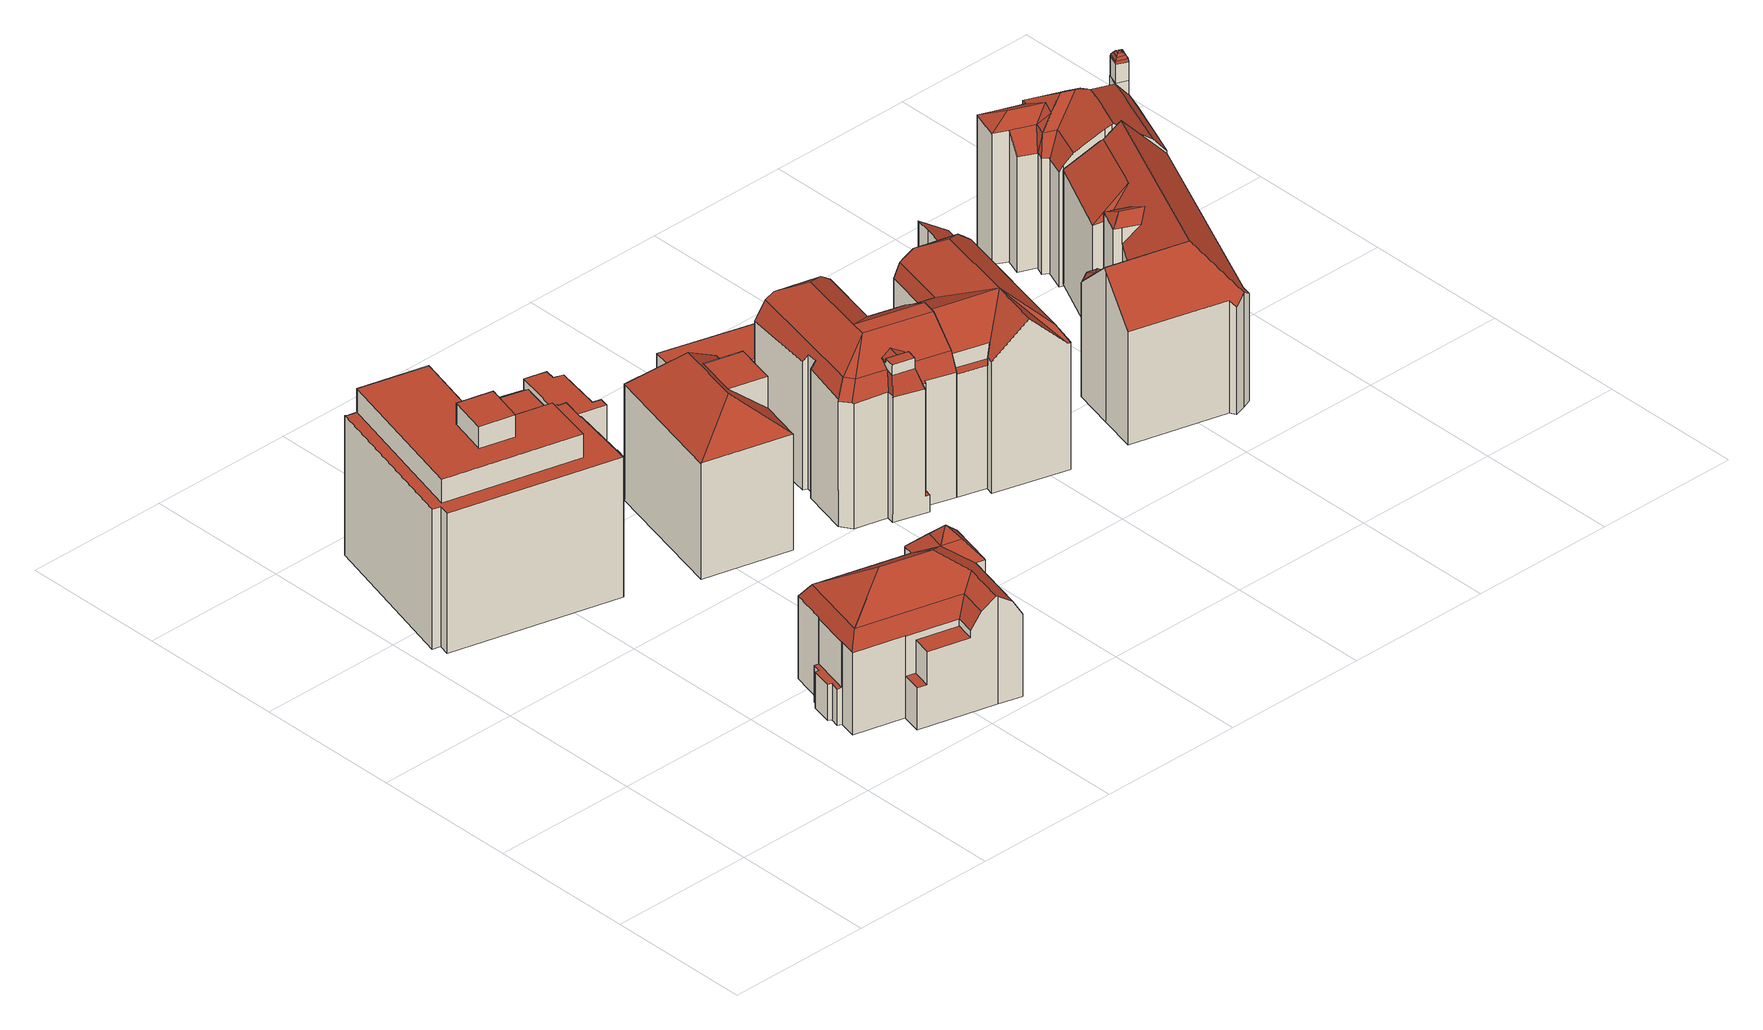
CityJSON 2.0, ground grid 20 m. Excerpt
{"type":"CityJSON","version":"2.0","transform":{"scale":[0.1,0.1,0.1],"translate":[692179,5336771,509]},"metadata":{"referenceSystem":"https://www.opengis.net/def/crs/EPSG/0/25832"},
"CityObjects":{
"building1":{"type":"Building","attributes":{"Gemeindeschluessel":"09162000","HoeheDach":"538.000","HoeheGrund":"511.499","Methode":"2000","NiedrigsteTraufeDesGebaeudes":"531.348","Geometrietyp2DReferenz":"3000","function":"31001_9998","roofType":"1000","measuredHeight":26.5,"storeysAboveGround":7},"address":[{"country":"Germany","locality":"München","thoroughfareName":"Leopoldstraße 30"}],"geometry":[{"type":"Solid","lod":"2","boundaries":[[[[0,1,2,3]],[[4,5,6,7]],[[1,0,8,9,10]],[[11,12,13,14]],[[15,16,17,18,8,0,3]],[[19,20,21,22]],[[5,23,24,6]],[[25,26,27,28]],[[29,19,22,30]],[[31,11,14,32]],[[33,34,35,36,37,38,28,27,39,40,9,8,18]],[[23,29,30,24]],[[34,33,41,42]],[[35,34,42,43]],[[36,35,43,44]],[[45,46,38,37]],[[25,46,45,26]],[[12,4,7,13]],[[40,10,9]],[[45,37,36,44,47,39,27,26]],[[17,41,33,18]],[[46,25,28,38]],[[20,16,15,21]],[[43,42,41,17,16,20,19,29,23,5,4,12,11,31,48,47,44]],[[2,49,50,32,14,13,7,6,24,30,22,21,15,3]],[[49,39,47,48,50]],[[48,31,32,50]],[[2,1,10,40,39,49]]]],"semantics":{"surfaces":[{"type":"WallSurface"},{"type":"RoofSurface","Dachneigung":"29.816","Dachorientierung":"105.347","Flaeche":"38.317","Z_MAX":"23.401","Z_MAX_ASL":"534.900","Z_MIN":"19.848","Z_MIN_ASL":"531.348"},{"type":"RoofSurface","Dachneigung":"90.000","Dachorientierung":"-1.000","Flaeche":"251.937","Z_MAX":"23.401","Z_MAX_ASL":"534.900","Z_MIN":"23.401","Z_MIN_ASL":"534.900"},{"type":"RoofSurface","Dachneigung":"90.000","Dachorientierung":"-1.000","Flaeche":"27.861","Z_MAX":"26.501","Z_MAX_ASL":"538.000","Z_MIN":"26.501","Z_MIN_ASL":"538.000"},{"type":"RoofSurface","Dachneigung":"90.000","Dachorientierung":"-1.000","Flaeche":"156.827","Z_MAX":"20.001","Z_MAX_ASL":"531.500","Z_MIN":"20.001","Z_MIN_ASL":"531.500"},{"type":"GroundSurface"}],"values":[[0,0,1,0,0,0,0,0,0,0,2,0,0,0,0,0,3,0,0,0,0,0,0,4,5,0,0,0]]}}]},
"building2":{"type":"Building","attributes":{"Gemeindeschluessel":"09162000","HoeheDach":"528.953","HoeheGrund":"510.820","Methode":"2000","NiedrigsteTraufeDesGebaeudes":"516.000","Geometrietyp2DReferenz":"3000","function":"31001_9998","roofType":"3400","measuredHeight":18.13,"storeysAboveGround":2},"address":[{"country":"Germany","locality":"München","thoroughfareName":"Giselastraße 4"}],"geometry":[{"type":"Solid","lod":"2","boundaries":[[[[51,52,53,54,55,56,57,58,59]],[[60,61,57,56]],[[62,63,64,65,66,67,68,69]],[[60,56,55,70,71,72]],[[73,71,70,74]],[[68,67,75,76]],[[77,78,79,51,80]],[[81,82,59]],[[83,84,85,86]],[[87,88,82,81,89]],[[90,91,89,81,92,83,86]],[[55,54,74,70]],[[93,94,95,96]],[[97,98,99]],[[100,101,102,65,64,103]],[[104,94,93,105]],[[58,106,107,102,101,92,81,59]],[[51,108,80]],[[53,52,79,78,109,110,111,112]],[[101,100,84,83,92]],[[75,67,66,107,106,113]],[[69,68,76,114]],[[114,115,62,69]],[[102,107,66,65]],[[111,110,116,97,99,117,118]],[[58,57,61,113,106]],[[82,88,108,51,59]],[[117,99,98,119]],[[120,121,122,123,105,93,96,124,125,126]],[[121,87,89,122]],[[116,110,109,127,128]],[[108,88,80]],[[123,91,104,105]],[[77,80,127]],[[64,63,129,103]],[[79,52,51]],[[89,91,123,122]],[[125,124,130,90,86,85]],[[95,130,124,96]],[[90,130,95,94,104,91]],[[126,125,85,84,100,103,129,115,114,76,75,113,61,60,72,131,112,111,118]],[[127,109,78,77]],[[131,73,74,54,53,112]],[[118,117,119,120,126]],[[97,116,128,80,98]],[[71,73,131,72]],[[127,80,128]],[[120,119,98,80,88,87,121]],[[63,62,115,129]]]],"semantics":{"surfaces":[{"type":"RoofSurface","Dachneigung":"33.870","Dachorientierung":"16.567","Flaeche":"37.919","Z_MAX":"14.010","Z_MAX_ASL":"524.830","Z_MIN":"11.650","Z_MIN_ASL":"522.470"},{"type":"WallSurface"},{"type":"RoofSurface","Dachneigung":"90.000","Dachorientierung":"-1.000","Flaeche":"4.540","Z_MAX":"5.180","Z_MAX_ASL":"516.000","Z_MIN":"5.180","Z_MIN_ASL":"516.000"},{"type":"RoofSurface","Dachneigung":"90.000","Dachorientierung":"-1.000","Flaeche":"11.260","Z_MAX":"6.510","Z_MAX_ASL":"517.330","Z_MIN":"6.510","Z_MIN_ASL":"517.330"},{"type":"RoofSurface","Dachneigung":"39.885","Dachorientierung":"286.596","Flaeche":"7.062","Z_MAX":"16.440","Z_MAX_ASL":"527.260","Z_MIN":"14.010","Z_MIN_ASL":"524.830"},{"type":"RoofSurface","Dachneigung":"57.458","Dachorientierung":"286.596","Flaeche":"36.204","Z_MAX":"17.790","Z_MAX_ASL":"528.610","Z_MIN":"14.010","Z_MIN_ASL":"524.830"},{"type":"RoofSurface","Dachneigung":"52.169","Dachorientierung":"196.561","Flaeche":"75.515","Z_MAX":"17.790","Z_MAX_ASL":"528.610","Z_MIN":"14.010","Z_MIN_ASL":"524.830"},{"type":"RoofSurface","Dachneigung":"30.735","Dachorientierung":"196.567","Flaeche":"39.420","Z_MAX":"14.010","Z_MAX_ASL":"524.830","Z_MIN":"11.650","Z_MIN_ASL":"522.470"},{"type":"RoofSurface","Dachneigung":"90.000","Dachorientierung":"-1.000","Flaeche":"16.199","Z_MAX":"10.640","Z_MAX_ASL":"521.460","Z_MIN":"10.640","Z_MIN_ASL":"521.460"},{"type":"RoofSurface","Dachneigung":"26.620","Dachorientierung":"286.596","Flaeche":"30.112","Z_MAX":"14.010","Z_MAX_ASL":"524.830","Z_MIN":"11.650","Z_MIN_ASL":"522.470"},{"type":"RoofSurface","Dachneigung":"55.234","Dachorientierung":"16.809","Flaeche":"4.337","Z_MAX":"16.446","Z_MAX_ASL":"527.266","Z_MIN":"14.010","Z_MIN_ASL":"524.830"},{"type":"RoofSurface","Dachneigung":"55.192","Dachorientierung":"16.584","Flaeche":"67.797","Z_MAX":"17.790","Z_MAX_ASL":"528.610","Z_MIN":"14.010","Z_MIN_ASL":"524.830"},{"type":"RoofSurface","Dachneigung":"29.333","Dachorientierung":"106.594","Flaeche":"23.589","Z_MAX":"14.010","Z_MAX_ASL":"524.830","Z_MIN":"11.739","Z_MIN_ASL":"522.559"},{"type":"RoofSurface","Dachneigung":"52.294","Dachorientierung":"286.596","Flaeche":"12.655","Z_MAX":"15.510","Z_MAX_ASL":"526.330","Z_MIN":"14.010","Z_MIN_ASL":"524.830"},{"type":"RoofSurface","Dachneigung":"41.008","Dachorientierung":"106.666","Flaeche":"18.599","Z_MAX":"18.133","Z_MAX_ASL":"528.953","Z_MIN":"14.067","Z_MIN_ASL":"524.887"},{"type":"RoofSurface","Dachneigung":"55.124","Dachorientierung":"16.808","Flaeche":"2.386","Z_MAX":"17.789","Z_MAX_ASL":"528.609","Z_MIN":"16.440","Z_MIN_ASL":"527.260"},{"type":"RoofSurface","Dachneigung":"40.021","Dachorientierung":"286.596","Flaeche":"3.185","Z_MAX":"18.133","Z_MAX_ASL":"528.953","Z_MIN":"16.440","Z_MIN_ASL":"527.260"},{"type":"RoofSurface","Dachneigung":"32.370","Dachorientierung":"286.596","Flaeche":"9.754","Z_MAX":"14.010","Z_MAX_ASL":"524.830","Z_MIN":"11.650","Z_MIN_ASL":"522.470"},{"type":"RoofSurface","Dachneigung":"90.000","Dachorientierung":"-1.000","Flaeche":"3.838","Z_MAX":"6.020","Z_MAX_ASL":"516.840","Z_MIN":"6.020","Z_MIN_ASL":"516.840"},{"type":"GroundSurface"},{"type":"RoofSurface","Dachneigung":"42.344","Dachorientierung":"16.630","Flaeche":"18.501","Z_MAX":"18.133","Z_MAX_ASL":"528.953","Z_MIN":"14.126","Z_MIN_ASL":"524.946"},{"type":"RoofSurface","Dachneigung":"38.408","Dachorientierung":"196.577","Flaeche":"6.521","Z_MAX":"16.440","Z_MAX_ASL":"527.260","Z_MIN":"14.009","Z_MIN_ASL":"524.829"},{"type":"RoofSurface","Dachneigung":"38.188","Dachorientierung":"196.565","Flaeche":"3.101","Z_MAX":"18.133","Z_MAX_ASL":"528.953","Z_MIN":"16.440","Z_MIN_ASL":"527.260"},{"type":"RoofSurface","Dachneigung":"56.467","Dachorientierung":"106.577","Flaeche":"37.255","Z_MAX":"17.789","Z_MAX_ASL":"528.609","Z_MIN":"14.009","Z_MIN_ASL":"524.829"}],"values":[[0,1,2,1,3,1,4,5,1,6,7,1,1,1,1,8,9,10,1,1,1,1,1,1,1,1,11,12,1,13,14,15,1,16,1,1,17,1,18,1,19,20,1,1,21,1,22,23,1]]}}]},
"building3":{"type":"Building","attributes":{"Gemeindeschluessel":"09162000","HoeheDach":"514.100","HoeheGrund":"510.969","Methode":"9999","NiedrigsteTraufeDesGebaeudes":"512.600","Geometrietyp2DReferenz":"3000","function":"31001_2000","roofType":"1000","measuredHeight":3.13},"geometry":[{"type":"Solid","lod":"2","boundaries":[[[[132,133,134,135,136]],[[137,138,139,140,141,142,143,144,145,146]],[[133,147,148,134]],[[148,149,135,134]],[[140,139,150,151]],[[137,146,152,153]],[[138,137,153,154]],[[155,149,148,147,156,157]],[[158,144,143,159,160,161]],[[162,156,147,133,160,159]],[[157,156,162,142,141,163]],[[132,136,155,157,163,151,150,154,153,152,164,158,161]],[[160,133,132,161]],[[141,140,151,163]],[[139,138,154,150]],[[146,145,164,152]],[[135,149,155,136]],[[145,144,158,164]],[[143,142,162,159]]]],"semantics":{"surfaces":[{"type":"WallSurface"},{"type":"RoofSurface","Dachneigung":"90.000","Dachorientierung":"-1.000","Flaeche":"74.520","Z_MAX":"3.131","Z_MAX_ASL":"514.100","Z_MIN":"3.131","Z_MIN_ASL":"514.100"},{"type":"RoofSurface","Dachneigung":"90.000","Dachorientierung":"-1.000","Flaeche":"16.375","Z_MAX":"1.631","Z_MAX_ASL":"512.600","Z_MIN":"1.631","Z_MIN_ASL":"512.600"},{"type":"RoofSurface","Dachneigung":"90.000","Dachorientierung":"-1.000","Flaeche":"20.426","Z_MAX":"2.531","Z_MAX_ASL":"513.500","Z_MIN":"2.531","Z_MIN_ASL":"513.500"},{"type":"GroundSurface"}],"values":[[0,1,0,2,0,0,0,0,0,3,0,4,0,0,0,0,0,0,0]]}}]},
"building4":{"type":"Building","attributes":{"Gemeindeschluessel":"09162000","HoeheDach":"515.700","HoeheGrund":"511.923","Methode":"2000","NiedrigsteTraufeDesGebaeudes":"514.700","Geometrietyp2DReferenz":"3000","function":"31001_2000","roofType":"1000","measuredHeight":3.78},"geometry":[{"type":"Solid","lod":"2","boundaries":[[[[165,166,167,168]],[[169,170,171,172]],[[173,174,175,176,177,178,179,168,167]],[[166,165,180,181,182,183,184,185,186],[187,188,189,190,191,192]],[[167,166,186,185,174,173]],[[190,189,188,169,172,193]],[[171,170,187,192,191,194]],[[182,181,178,177]],[[165,168,179,178,181,180]],[[170,169,188,187]],[[193,194,191,190]],[[172,171,194,193]],[[184,183,182,177,176,175,174,185]]]],"semantics":{"surfaces":[{"type":"WallSurface"},{"type":"RoofSurface","Dachneigung":"64.693","Dachorientierung":"14.626","Flaeche":"4.809","Z_MAX":"3.777","Z_MAX_ASL":"515.700","Z_MIN":"3.177","Z_MIN_ASL":"515.100"},{"type":"GroundSurface"},{"type":"RoofSurface","Dachneigung":"90.000","Dachorientierung":"-1.000","Flaeche":"13.175","Z_MAX":"2.777","Z_MAX_ASL":"514.700","Z_MIN":"2.777","Z_MIN_ASL":"514.700"},{"type":"RoofSurface","Dachneigung":"64.693","Dachorientierung":"194.626","Flaeche":"4.809","Z_MAX":"3.777","Z_MAX_ASL":"515.700","Z_MIN":"3.177","Z_MIN_ASL":"515.100"}],"values":[[0,1,2,3,0,0,0,0,0,0,0,4,0]]}}]},
"building5":{"type":"Building","attributes":{"Gemeindeschluessel":"09162000","HoeheDach":"532.600","HoeheGrund":"510.900","Methode":"2000","NiedrigsteTraufeDesGebaeudes":"527.430","Geometrietyp2DReferenz":"3000","function":"31001_1000","roofType":"3100","measuredHeight":21.7,"storeysAboveGround":5},"address":[{"country":"Germany","locality":"München","thoroughfareName":"Giselastraße 3"}],"geometry":[{"type":"Solid","lod":"2","boundaries":[[[[195,196,197,198]],[[199,200,201]],[[199,201,202,203]],[[203,202,204]],[[205,206,207]],[[208,209,206,205,210]],[[205,207,211,204,202,201,200,212,210]],[[198,211,207,206,209,195]],[[208,212,197,196]],[[197,212,200,199,203,204,211,198]],[[208,196,195,209]],[[212,208,210]]]],"semantics":{"surfaces":[{"type":"GroundSurface"},{"type":"WallSurface"},{"type":"RoofSurface","Dachneigung":"89.999","Dachorientierung":"-1.000","Flaeche":"32.062","Z_MAX":"21.000","Z_MAX_ASL":"531.900","Z_MIN":"21.000","Z_MIN_ASL":"531.900"},{"type":"RoofSurface","Dachneigung":"41.660","Dachorientierung":"193.856","Flaeche":"42.380","Z_MAX":"21.700","Z_MAX_ASL":"532.600","Z_MIN":"16.556","Z_MIN_ASL":"527.456"},{"type":"RoofSurface","Dachneigung":"50.116","Dachorientierung":"284.245","Flaeche":"113.742","Z_MAX":"21.700","Z_MAX_ASL":"532.600","Z_MIN":"16.530","Z_MIN_ASL":"527.430"},{"type":"RoofSurface","Dachneigung":"50.120","Dachorientierung":"104.273","Flaeche":"72.016","Z_MAX":"21.700","Z_MAX_ASL":"532.600","Z_MIN":"16.542","Z_MIN_ASL":"527.442"},{"type":"RoofSurface","Dachneigung":"40.271","Dachorientierung":"13.836","Flaeche":"41.568","Z_MAX":"21.700","Z_MAX_ASL":"532.600","Z_MIN":"16.549","Z_MIN_ASL":"527.449"}],"values":[[0,1,2,1,3,4,5,1,1,1,1,6]]}}]},
"building6":{"type":"Building","attributes":{"Gemeindeschluessel":"09162000","HoeheDach":"517.400","HoeheGrund":"511.285","Methode":"2000","NiedrigsteTraufeDesGebaeudes":"516.626","Geometrietyp2DReferenz":"3000","function":"31001_2000","roofType":"1000","measuredHeight":6.12},"geometry":[{"type":"Solid","lod":"2","boundaries":[[[[213,214,215,216,217]],[[218,219,220,221,222]],[[221,223,224,222]],[[225,226,227,228]],[[226,229,230,231,232,233]],[[223,234,235,224]],[[234,227,236,235]],[[223,221,220,228,227,234]],[[218,222,224,235,236,233,232,213,217]],[[231,214,213,232]],[[229,226,225]],[[228,220,219,216,215,230,229,225]],[[227,226,233,236]],[[216,219,218,217]],[[214,231,230,215]]]],"semantics":{"surfaces":[{"type":"WallSurface"},{"type":"RoofSurface","Dachneigung":"56.739","Dachorientierung":"284.626","Flaeche":"5.845","Z_MAX":"6.115","Z_MAX_ASL":"517.400","Z_MIN":"5.370","Z_MIN_ASL":"516.656"},{"type":"RoofSurface","Dachneigung":"56.699","Dachorientierung":"195.262","Flaeche":"6.684","Z_MAX":"6.115","Z_MAX_ASL":"517.400","Z_MIN":"5.341","Z_MIN_ASL":"516.626"},{"type":"GroundSurface"},{"type":"RoofSurface","Dachneigung":"55.613","Dachorientierung":"195.274","Flaeche":"0.749","Z_MAX":"6.115","Z_MAX_ASL":"517.400","Z_MIN":"5.370","Z_MIN_ASL":"516.656"},{"type":"RoofSurface","Dachneigung":"90.000","Dachorientierung":"-1.000","Flaeche":"55.804","Z_MAX":"6.115","Z_MAX_ASL":"517.400","Z_MIN":"6.115","Z_MIN_ASL":"517.400"},{"type":"RoofSurface","Dachneigung":"57.000","Dachorientierung":"15.274","Flaeche":"7.603","Z_MAX":"6.115","Z_MAX_ASL":"517.400","Z_MIN":"5.347","Z_MIN_ASL":"516.632"}],"values":[[0,0,0,1,0,0,0,2,3,0,4,5,0,0,6]]}}]},
"building7":{"type":"Building","attributes":{"Gemeindeschluessel":"09162000","HoeheDach":"513.300","HoeheGrund":"510.916","Methode":"2000","NiedrigsteTraufeDesGebaeudes":"513.300","Geometrietyp2DReferenz":"3000","function":"31001_2463","roofType":"1000","measuredHeight":2.38,"storeysAboveGround":1},"geometry":[{"type":"Solid","lod":"2","boundaries":[[[[237,238,239,240]],[[241,242,243,238,237,244,245]],[[244,237,240,246]],[[243,242,247,248]],[[240,239,248,247,249,250,246]],[[241,245,250,249]],[[242,241,249,247]],[[238,243,248,239]],[[245,244,246,250]]]],"semantics":{"surfaces":[{"type":"WallSurface"},{"type":"RoofSurface","Dachneigung":"90.000","Dachorientierung":"-1.000","Flaeche":"31.525","Z_MAX":"2.384","Z_MAX_ASL":"513.300","Z_MIN":"2.384","Z_MIN_ASL":"513.300"},{"type":"GroundSurface"}],"values":[[0,1,0,0,2,0,0,0,0]]}}]},
"building8":{"type":"Building","attributes":{"Gemeindeschluessel":"09162000","HoeheDach":"518.200","HoeheGrund":"510.807","Methode":"2000","NiedrigsteTraufeDesGebaeudes":"518.200","Geometrietyp2DReferenz":"3000","function":"31001_2000","roofType":"1000","measuredHeight":7.39},"geometry":[{"type":"Solid","lod":"2","boundaries":[[[[251,252,253,254]],[[253,255,256,257,258,259,260,254]],[[252,261,255,253]],[[262,263,257,256]],[[264,265,260,259]],[[251,265,264,266,263,262,261,252]],[[261,262,256,255]],[[266,264,259,258]],[[263,266,258,257]],[[265,251,254,260]]]],"semantics":{"surfaces":[{"type":"WallSurface"},{"type":"GroundSurface"},{"type":"RoofSurface","Dachneigung":"90.000","Dachorientierung":"-1.000","Flaeche":"43.562","Z_MAX":"7.393","Z_MAX_ASL":"518.200","Z_MIN":"7.393","Z_MIN_ASL":"518.200"}],"values":[[0,1,0,0,0,2,0,0,0,0]]}}]},
"building9":{"type":"Building","attributes":{"Gemeindeschluessel":"09162000","HoeheDach":"533.000","HoeheGrund":"509.717","Methode":"2000","NiedrigsteTraufeDesGebaeudes":"512.100","Geometrietyp2DReferenz":"3000","function":"31001_1000","roofType":"3100","measuredHeight":23.28,"storeysAboveGround":4},"address":[{"country":"Germany","locality":"München","thoroughfareName":"Giselastraße 5"}],"geometry":[{"type":"Solid","lod":"2","boundaries":[[[[267,268,269,270,271]],[[272,273,274,275,276,277,278,279]],[[280,281,282,283]],[[284,285,286,287]],[[288,289,290,291]],[[272,292,293,268,273]],[[294,295,296,284,287]],[[297,298,299,300,301]],[[293,302,269,268]],[[303,304,305,306,307]],[[308,309,310,295,294]],[[289,288,283,282,306,305]],[[311,312,281,280,313,314]],[[290,314,313,291]],[[300,311,315,310,309]],[[316,317,318,303,307,298,297]],[[319,302,293,292,320]],[[290,289,305,276,275,321,315,311,314]],[[300,309,308,301]],[[277,322,323,278]],[[324,325,326,285,284,296,327,328]],[[274,267,321,275]],[[285,326,329,286]],[[326,325,330,329]],[[331,304,332,333]],[[292,272,279,320]],[[333,332,318,317]],[[334,328,327,321,267,271]],[[311,300,299,312]],[[270,334,271]],[[325,324,335,330]],[[324,328,334,270,269,302,319,335]],[[323,322,331,333,317,316]],[[282,281,312,306]],[[273,268,267,274]],[[304,303,318,332]],[[306,312,299,298,307]],[[315,327,296,295,310]],[[297,301,308,294,287,286,329,330,335,319,320,279,278,323,316]],[[321,327,315]],[[283,288,291,313,280]],[[331,322,277,276,305,304]]]],"semantics":{"surfaces":[{"type":"RoofSurface","Dachneigung":"55.371","Dachorientierung":"103.331","Flaeche":"52.162","Z_MAX":"23.283","Z_MAX_ASL":"533.000","Z_MIN":"20.283","Z_MIN_ASL":"530.000"},{"type":"WallSurface"},{"type":"RoofSurface","Dachneigung":"90.000","Dachorientierung":"-1.000","Flaeche":"4.654","Z_MAX":"21.783","Z_MAX_ASL":"531.500","Z_MIN":"21.783","Z_MIN_ASL":"531.500"},{"type":"RoofSurface","Dachneigung":"70.854","Dachorientierung":"103.737","Flaeche":"2.176","Z_MAX":"21.683","Z_MAX_ASL":"531.400","Z_MIN":"21.163","Z_MIN_ASL":"530.880"},{"type":"RoofSurface","Dachneigung":"26.427","Dachorientierung":"15.240","Flaeche":"13.917","Z_MAX":"20.283","Z_MAX_ASL":"530.000","Z_MIN":"17.177","Z_MIN_ASL":"526.894"},{"type":"RoofSurface","Dachneigung":"30.986","Dachorientierung":"103.331","Flaeche":"27.934","Z_MAX":"20.283","Z_MAX_ASL":"530.000","Z_MIN":"17.177","Z_MIN_ASL":"526.894"},{"type":"RoofSurface","Dachneigung":"15.687","Dachorientierung":"103.737","Flaeche":"3.241","Z_MAX":"20.283","Z_MAX_ASL":"530.000","Z_MIN":"17.683","Z_MIN_ASL":"527.400"},{"type":"RoofSurface","Dachneigung":"70.789","Dachorientierung":"283.921","Flaeche":"2.177","Z_MAX":"21.683","Z_MAX_ASL":"531.400","Z_MIN":"21.160","Z_MIN_ASL":"530.877"},{"type":"RoofSurface","Dachneigung":"27.274","Dachorientierung":"195.240","Flaeche":"11.689","Z_MAX":"20.283","Z_MAX_ASL":"530.000","Z_MIN":"17.854","Z_MIN_ASL":"527.571"},{"type":"RoofSurface","Dachneigung":"54.341","Dachorientierung":"195.235","Flaeche":"50.765","Z_MAX":"23.283","Z_MAX_ASL":"533.000","Z_MIN":"20.283","Z_MIN_ASL":"530.000"},{"type":"RoofSurface","Dachneigung":"30.251","Dachorientierung":"283.331","Flaeche":"43.871","Z_MAX":"20.283","Z_MAX_ASL":"530.000","Z_MIN":"17.832","Z_MIN_ASL":"527.548"},{"type":"RoofSurface","Dachneigung":"90.000","Dachorientierung":"-1.000","Flaeche":"19.415","Z_MAX":"23.283","Z_MAX_ASL":"533.000","Z_MIN":"23.283","Z_MIN_ASL":"533.000"},{"type":"RoofSurface","Dachneigung":"90.000","Dachorientierung":"-1.000","Flaeche":"0.639","Z_MAX":"2.383","Z_MAX_ASL":"512.100","Z_MIN":"2.383","Z_MIN_ASL":"512.100"},{"type":"RoofSurface","Dachneigung":"55.371","Dachorientierung":"283.331","Flaeche":"82.532","Z_MAX":"23.283","Z_MAX_ASL":"533.000","Z_MIN":"20.283","Z_MIN_ASL":"530.000"},{"type":"RoofSurface","Dachneigung":"13.323","Dachorientierung":"283.757","Flaeche":"2.832","Z_MAX":"20.283","Z_MAX_ASL":"530.000","Z_MIN":"18.015","Z_MIN_ASL":"527.732"},{"type":"RoofSurface","Dachneigung":"55.491","Dachorientierung":"13.683","Flaeche":"11.987","Z_MAX":"23.283","Z_MAX_ASL":"533.000","Z_MIN":"21.118","Z_MIN_ASL":"530.834"},{"type":"RoofSurface","Dachneigung":"56.287","Dachorientierung":"15.240","Flaeche":"39.074","Z_MAX":"23.283","Z_MAX_ASL":"533.000","Z_MIN":"20.283","Z_MIN_ASL":"530.000"},{"type":"RoofSurface","Dachneigung":"22.210","Dachorientierung":"195.240","Flaeche":"9.533","Z_MAX":"20.283","Z_MAX_ASL":"530.000","Z_MIN":"17.816","Z_MIN_ASL":"527.533"},{"type":"RoofSurface","Dachneigung":"34.857","Dachorientierung":"239.985","Flaeche":"4.811","Z_MAX":"20.283","Z_MAX_ASL":"530.000","Z_MIN":"17.932","Z_MIN_ASL":"527.648"},{"type":"GroundSurface"},{"type":"RoofSurface","Dachneigung":"59.961","Dachorientierung":"239.985","Flaeche":"4.604","Z_MAX":"23.283","Z_MAX_ASL":"533.000","Z_MIN":"20.283","Z_MIN_ASL":"530.000"},{"type":"RoofSurface","Dachneigung":"27.274","Dachorientierung":"195.240","Flaeche":"13.949","Z_MAX":"20.283","Z_MAX_ASL":"530.000","Z_MIN":"17.683","Z_MIN_ASL":"527.400"}],"values":[[0,1,2,1,3,4,1,1,5,6,1,1,1,7,8,1,1,9,1,1,10,11,1,1,1,1,12,13,14,15,1,1,1,1,16,1,17,18,19,20,1,21]]}}]},
"building10":{"type":"Building","attributes":{"Gemeindeschluessel":"09162000","HoeheDach":"513.999","HoeheGrund":"510.574","Methode":"2000","NiedrigsteTraufeDesGebaeudes":"513.801","Geometrietyp2DReferenz":"3000","function":"31001_2000","roofType":"1000","measuredHeight":3.42},"geometry":[{"type":"Solid","lod":"2","boundaries":[[[[336,337,338,339]],[[340,339,338,341,342]],[[343,336,339,340]],[[337,344,341,338]],[[345,343,340,342]],[[337,336,343,345,344]],[[344,345,342,341]]]],"semantics":{"surfaces":[{"type":"WallSurface"},{"type":"GroundSurface"},{"type":"RoofSurface","Dachneigung":"88.290","Dachorientierung":"15.427","Flaeche":"125.233","Z_MAX":"3.425","Z_MAX_ASL":"513.999","Z_MIN":"3.227","Z_MIN_ASL":"513.801"}],"values":[[0,1,0,0,0,2,0]]}}]},
"building11":{"type":"Building","attributes":{"name":"Fachakademie","Gemeindeschluessel":"09162000","HoeheDach":"533.051","HoeheGrund":"509.746","Methode":"2000","NiedrigsteTraufeDesGebaeudes":"527.221","Geometrietyp2DReferenz":"3000","function":"31001_1000","roofType":"3400","measuredHeight":23.3,"storeysAboveGround":4},"address":[{"country":"Germany","locality":"München","thoroughfareName":"Giselastraße 7"}],"geometry":[{"type":"Solid","lod":"2","boundaries":[[[[346,347,348,349,350,351]],[[352,353,354,355,356]],[[357,358,359,360]],[[361,362,363,357]],[[364,365,356,355,359,358,279,278]],[[348,352,366,349]],[[367,368,369,370,371,372]],[[373,374,375,376]],[[363,279,358,357]],[[364,350,349,366,365]],[[377,378,346,351,278,279,363,362,369,368,379,380]],[[381,367,372,382,353,375]],[[374,373,378,377,383]],[[361,357,360,384]],[[385,386,381,375,374,383]],[[371,382,372]],[[368,367,381,386,379]],[[353,352,348,347,387]],[[359,355,354,353,360]],[[388,376,375,353]],[[387,388,353]],[[383,377,380,385]],[[371,370,384,360,353,382]],[[350,364,278,351]],[[362,361,384,370,369]],[[385,380,379,386]],[[373,376,388,387,347,346,378]],[[365,366,352,356]]]],"semantics":{"surfaces":[{"type":"WallSurface"},{"type":"RoofSurface","Dachneigung":"52.976","Dachorientierung":"195.575","Flaeche":"42.142","Z_MAX":"23.305","Z_MAX_ASL":"533.051","Z_MIN":"19.713","Z_MIN_ASL":"529.459"},{"type":"RoofSurface","Dachneigung":"29.393","Dachorientierung":"15.570","Flaeche":"8.415","Z_MAX":"19.714","Z_MAX_ASL":"529.460","Z_MIN":"17.683","Z_MIN_ASL":"527.429"},{"type":"RoofSurface","Dachneigung":"22.752","Dachorientierung":"98.943","Flaeche":"1.617","Z_MAX":"19.714","Z_MAX_ASL":"529.460","Z_MIN":"17.662","Z_MIN_ASL":"527.408"},{"type":"RoofSurface","Dachneigung":"90.000","Dachorientierung":"-1.000","Flaeche":"5.643","Z_MAX":"17.594","Z_MAX_ASL":"527.340","Z_MIN":"17.594","Z_MIN_ASL":"527.340"},{"type":"GroundSurface"},{"type":"RoofSurface","Dachneigung":"52.255","Dachorientierung":"103.705","Flaeche":"96.621","Z_MAX":"23.305","Z_MAX_ASL":"533.051","Z_MIN":"19.714","Z_MIN_ASL":"529.460"},{"type":"RoofSurface","Dachneigung":"21.495","Dachorientierung":"283.701","Flaeche":"16.816","Z_MAX":"19.714","Z_MAX_ASL":"529.460","Z_MIN":"17.656","Z_MIN_ASL":"527.402"},{"type":"RoofSurface","Dachneigung":"24.872","Dachorientierung":"103.707","Flaeche":"36.925","Z_MAX":"19.714","Z_MAX_ASL":"529.460","Z_MIN":"17.475","Z_MIN_ASL":"527.221"},{"type":"RoofSurface","Dachneigung":"54.029","Dachorientierung":"13.860","Flaeche":"11.375","Z_MAX":"23.304","Z_MAX_ASL":"533.050","Z_MIN":"21.067","Z_MIN_ASL":"530.813"},{"type":"RoofSurface","Dachneigung":"47.211","Dachorientierung":"283.695","Flaeche":"27.764","Z_MAX":"23.305","Z_MAX_ASL":"533.051","Z_MIN":"18.737","Z_MIN_ASL":"528.483"},{"type":"RoofSurface","Dachneigung":"60.604","Dachorientierung":"15.562","Flaeche":"47.712","Z_MAX":"23.305","Z_MAX_ASL":"533.051","Z_MIN":"19.714","Z_MIN_ASL":"529.460"},{"type":"RoofSurface","Dachneigung":"52.097","Dachorientierung":"200.052","Flaeche":"4.685","Z_MAX":"23.305","Z_MAX_ASL":"533.051","Z_MIN":"18.097","Z_MIN_ASL":"527.843"},{"type":"RoofSurface","Dachneigung":"45.223","Dachorientierung":"103.726","Flaeche":"26.445","Z_MAX":"23.305","Z_MAX_ASL":"533.051","Z_MIN":"18.097","Z_MIN_ASL":"527.843"},{"type":"RoofSurface","Dachneigung":"54.089","Dachorientierung":"283.711","Flaeche":"65.115","Z_MAX":"23.305","Z_MAX_ASL":"533.051","Z_MIN":"19.714","Z_MIN_ASL":"529.460"}],"values":[[0,1,2,0,0,0,0,3,0,4,5,6,0,7,8,9,0,10,11,12,13,0,14,0,0,0,0,0]]}}]},
"building12":{"type":"Building","attributes":{"Gemeindeschluessel":"09162000","HoeheDach":"512.965","HoeheGrund":"510.590","Methode":"1000","NiedrigsteTraufeDesGebaeudes":"512.965","Geometrietyp2DReferenz":"3000","function":"31001_2000","roofType":"1000","measuredHeight":2.38},"geometry":[{"type":"Solid","lod":"2","boundaries":[[[[389,390,341,391]],[[392,393,394,338]],[[395,389,391,396]],[[393,392,390,389,395]],[[396,391,341,338,394]],[[393,395,396,394]],[[390,392,338,341]]]],"semantics":{"surfaces":[{"type":"WallSurface"},{"type":"RoofSurface","Dachneigung":"90.000","Dachorientierung":"-1.000","Flaeche":"68.915","Z_MAX":"2.375","Z_MAX_ASL":"512.965","Z_MIN":"2.375","Z_MIN_ASL":"512.965"},{"type":"GroundSurface"}],"values":[[0,0,0,1,2,0,0]]}}]},
"building13":{"type":"Building","attributes":{"Gemeindeschluessel":"09162000","HoeheDach":"513.319","HoeheGrund":"510.470","Methode":"1000","NiedrigsteTraufeDesGebaeudes":"513.319","Geometrietyp2DReferenz":"3000","function":"31001_2000","roofType":"1000","measuredHeight":2.85},"geometry":[{"type":"Solid","lod":"2","boundaries":[[[[397,398,399,400]],[[401,402,403,400,399]],[[404,405,403,402]],[[398,397,405,404,406]],[[405,397,400,403]],[[401,399,398,406]],[[406,404,402,401]]]],"semantics":{"surfaces":[{"type":"WallSurface"},{"type":"GroundSurface"},{"type":"RoofSurface","Dachneigung":"90.000","Dachorientierung":"-1.000","Flaeche":"59.264","Z_MAX":"2.849","Z_MAX_ASL":"513.319","Z_MIN":"2.849","Z_MIN_ASL":"513.319"}],"values":[[0,1,0,2,0,0,0]]}}]},
"building14":{"type":"Building","attributes":{"Gemeindeschluessel":"09162000","HoeheDach":"532.420","HoeheGrund":"510.510","Methode":"2000","NiedrigsteTraufeDesGebaeudes":"525.876","Geometrietyp2DReferenz":"3000","function":"31001_1000","roofType":"3100","measuredHeight":21.91,"storeysAboveGround":4},"address":[{"country":"Germany","locality":"München","thoroughfareName":"Kaulbachstraße 85"}],"geometry":[{"type":"Solid","lod":"2","boundaries":[[[[407,408,409,410,411,412,413]],[[414,415,416,407,413]],[[417,418,419,420]],[[421,422,423,424]],[[425,418,417,426]],[[423,409,408,427]],[[428,429,430,431]],[[432,433,434]],[[435,436,433,432]],[[434,433,437,438]],[[429,428,435,432,434,439,440,441,442,443,444,445,446,447]],[[448,443,442]],[[449,440,439]],[[450,451,445,444,452]],[[412,411,422,421,453]],[[454,455,449,439,434,438]],[[426,417,448,442,441]],[[422,411,410,423]],[[456,457,458,446,416,415,459,460]],[[461,436,435,428,431]],[[456,462,463,457]],[[444,443,464,452]],[[443,448,417,420,464]],[[424,423,427,465]],[[459,415,414,466]],[[467,463,462,468,466,414,413,412,453,469,450,452,464,420,419,454,438,437,461,431,430,470,471]],[[458,457,463,467,472]],[[473,471,470,474]],[[459,466,468,460]],[[437,433,436,461]],[[453,421,424,465,475,469]],[[472,467,471,473]],[[469,475,451,450]],[[473,474,447,446,458,472]],[[419,418,425,455,454]],[[445,451,475,465,427,408,407,416,446]],[[430,429,447,474,470]],[[460,468,462,456]],[[440,449,455,425,426,441]],[[410,409,423]]]],"semantics":{"surfaces":[{"type":"WallSurface"},{"type":"RoofSurface","Dachneigung":"66.212","Dachorientierung":"68.923","Flaeche":"1.530","Z_MAX":"16.710","Z_MAX_ASL":"527.220","Z_MIN":"16.004","Z_MIN_ASL":"526.514"},{"type":"RoofSurface","Dachneigung":"51.582","Dachorientierung":"297.653","Flaeche":"3.118","Z_MAX":"19.950","Z_MAX_ASL":"530.460","Z_MIN":"18.884","Z_MIN_ASL":"529.394"},{"type":"RoofSurface","Dachneigung":"70.819","Dachorientierung":"286.522","Flaeche":"1.031","Z_MAX":"16.710","Z_MAX_ASL":"527.220","Z_MIN":"16.021","Z_MIN_ASL":"526.531"},{"type":"RoofSurface","Dachneigung":"36.356","Dachorientierung":"210.691","Flaeche":"3.266","Z_MAX":"19.670","Z_MAX_ASL":"530.180","Z_MIN":"16.195","Z_MIN_ASL":"526.705"},{"type":"RoofSurface","Dachneigung":"55.944","Dachorientierung":"297.653","Flaeche":"63.417","Z_MAX":"19.670","Z_MAX_ASL":"530.180","Z_MIN":"16.217","Z_MIN_ASL":"526.727"},{"type":"RoofSurface","Dachneigung":"44.928","Dachorientierung":"297.670","Flaeche":"119.151","Z_MAX":"21.910","Z_MAX_ASL":"532.420","Z_MIN":"15.881","Z_MIN_ASL":"526.391"},{"type":"RoofSurface","Dachneigung":"61.168","Dachorientierung":"207.830","Flaeche":"7.462","Z_MAX":"19.950","Z_MAX_ASL":"530.460","Z_MIN":"18.868","Z_MIN_ASL":"529.378"},{"type":"RoofSurface","Dachneigung":"63.789","Dachorientierung":"14.898","Flaeche":"0.995","Z_MAX":"16.710","Z_MAX_ASL":"527.220","Z_MIN":"16.052","Z_MIN_ASL":"526.562"},{"type":"RoofSurface","Dachneigung":"44.264","Dachorientierung":"196.810","Flaeche":"112.174","Z_MAX":"21.910","Z_MAX_ASL":"532.420","Z_MIN":"15.381","Z_MIN_ASL":"525.891"},{"type":"RoofSurface","Dachneigung":"70.819","Dachorientierung":"106.529","Flaeche":"1.055","Z_MAX":"16.710","Z_MAX_ASL":"527.220","Z_MIN":"15.975","Z_MIN_ASL":"526.485"},{"type":"GroundSurface"},{"type":"RoofSurface","Dachneigung":"43.492","Dachorientierung":"117.653","Flaeche":"233.194","Z_MAX":"21.910","Z_MAX_ASL":"532.420","Z_MIN":"15.366","Z_MIN_ASL":"525.876"},{"type":"RoofSurface","Dachneigung":"45.668","Dachorientierung":"16.810","Flaeche":"73.133","Z_MAX":"21.910","Z_MAX_ASL":"532.420","Z_MIN":"15.881","Z_MIN_ASL":"526.391"},{"type":"RoofSurface","Dachneigung":"61.185","Dachorientierung":"27.780","Flaeche":"7.311","Z_MAX":"19.950","Z_MAX_ASL":"530.460","Z_MIN":"18.870","Z_MIN_ASL":"529.380"},{"type":"RoofSurface","Dachneigung":"63.588","Dachorientierung":"332.357","Flaeche":"1.325","Z_MAX":"16.710","Z_MAX_ASL":"527.220","Z_MIN":"16.065","Z_MIN_ASL":"526.575"}],"values":[[0,0,0,1,2,3,0,4,5,0,6,0,0,0,0,0,7,8,9,0,0,0,0,10,0,11,0,0,0,0,0,0,0,12,0,13,0,0,14,15]]}}]},
"building15":{"type":"Building","attributes":{"Gemeindeschluessel":"09162000","HoeheDach":"517.091","HoeheGrund":"510.280","Methode":"1000","NiedrigsteTraufeDesGebaeudes":"514.379","Geometrietyp2DReferenz":"3000","function":"31001_2000","roofType":"2100","measuredHeight":6.81},"geometry":[{"type":"Solid","lod":"2","boundaries":[[[[476,477,478,479,480]],[[479,478,481,482]],[[483,482,481,484,485]],[[478,477,484,481]],[[483,485,476,480]],[[480,479,482,483]],[[477,476,485,484]]]],"semantics":{"surfaces":[{"type":"RoofSurface","Dachneigung":"56.136","Dachorientierung":"103.941","Flaeche":"41.935","Z_MAX":"6.811","Z_MAX_ASL":"517.091","Z_MIN":"4.099","Z_MIN_ASL":"514.379"},{"type":"WallSurface"},{"type":"GroundSurface"}],"values":[[0,1,2,1,1,1,1]]}}]},
"building16":{"type":"Building","attributes":{"Gemeindeschluessel":"09162000","HoeheDach":"532.760","HoeheGrund":"510.250","Methode":"2000","NiedrigsteTraufeDesGebaeudes":"526.635","Geometrietyp2DReferenz":"3000","function":"31001_1000","roofType":"3400","measuredHeight":22.51,"storeysAboveGround":4},"address":[{"country":"Germany","locality":"München","thoroughfareName":"Kaulbachstraße 87"}],"geometry":[{"type":"Solid","lod":"2","boundaries":[[[[486,487,488,489,490]],[[491,492,493,494,495,496,497]],[[498,492,491]],[[499,500,501,502,503,487,504,505,506]],[[507,508,509]],[[510,511,512,513,514,515,516,517]],[[492,498,518,519,520,521,522,523,524,494,493]],[[509,525,526]],[[527,528,529,530,531,532]],[[533,534,535,491,536]],[[537,538,539,540]],[[488,541,529,528]],[[526,525,540,542]],[[497,496,543,502,491]],[[505,504,487,486,544,545]],[[546,547,531,530]],[[548,549,511,510,517,550]],[[545,544,551,552]],[[549,541,553]],[[554,555,556,557]],[[507,509,526]],[[558,559,491,502,501,500,560]],[[561,562,563,564,513,512]],[[486,490,565,551,544]],[[547,546,566,567,568,569]],[[570,541,549,548,550,566,546]],[[542,540,539,556]],[[553,571,572,561,512,511,549]],[[555,554,573,538]],[[541,488,553]],[[574,517,516,575,568,567]],[[576,573,518,535]],[[577,528,527,578]],[[550,517,574,567,566]],[[556,539,576,557]],[[579,503,502]],[[580,506,505,545,552,581]],[[555,582,542,556]],[[562,583,495,584,563]],[[541,570,546,530,529]],[[508,537,540,525]],[[496,585,579,502,543]],[[565,490,489,577,578]],[[586,533,536,491,559,558,560,587]],[[503,571,553,488,487]],[[534,588,519,518,498,491,535],[519,534,535,518]],[[583,585,496,495]],[[488,528,577,489]],[[508,525,509]],[[573,554,519,518]],[[495,494,524,584]],[[589,590,587,560,500,499,591,592]],[[554,557,534,519]],[[557,576,535,534]],[[582,555,538,537]],[[593,594,590,589,592,591,580,581,552,551,565,578,527,532,531,547,569,568,575,516,515,514,513,564,563,584,524,523,522,521,520,595]],[[582,507,526,542]],[[571,503,579,585,583,562,561,572]],[[507,582,537,508]],[[538,573,576,539]],[[499,506,580,591]],[[594,593,595,520,519,588,534,533,586,587,590]]]],"semantics":{"surfaces":[{"type":"RoofSurface","Dachneigung":"41.372","Dachorientierung":"204.107","Flaeche":"4.368","Z_MAX":"18.700","Z_MAX_ASL":"528.950","Z_MIN":"16.387","Z_MIN_ASL":"526.637"},{"type":"RoofSurface","Dachneigung":"42.336","Dachorientierung":"24.105","Flaeche":"17.987","Z_MAX":"18.630","Z_MAX_ASL":"528.880","Z_MIN":"16.607","Z_MIN_ASL":"526.858"},{"type":"WallSurface"},{"type":"RoofSurface","Dachneigung":"56.384","Dachorientierung":"294.246","Flaeche":"44.155","Z_MAX":"22.000","Z_MAX_ASL":"532.250","Z_MIN":"18.700","Z_MIN_ASL":"528.950"},{"type":"RoofSurface","Dachneigung":"75.097","Dachorientierung":"24.104","Flaeche":"0.107","Z_MAX":"22.510","Z_MAX_ASL":"532.760","Z_MIN":"22.422","Z_MIN_ASL":"532.672"},{"type":"RoofSurface","Dachneigung":"75.103","Dachorientierung":"204.104","Flaeche":"0.107","Z_MAX":"22.510","Z_MAX_ASL":"532.760","Z_MIN":"22.422","Z_MIN_ASL":"532.672"},{"type":"RoofSurface","Dachneigung":"25.044","Dachorientierung":"294.243","Flaeche":"0.587","Z_MAX":"22.170","Z_MAX_ASL":"532.420","Z_MIN":"21.794","Z_MIN_ASL":"532.044"},{"type":"RoofSurface","Dachneigung":"20.280","Dachorientierung":"293.392","Flaeche":"2.397","Z_MAX":"18.700","Z_MAX_ASL":"528.950","Z_MIN":"16.385","Z_MIN_ASL":"526.635"},{"type":"RoofSurface","Dachneigung":"48.197","Dachorientierung":"204.106","Flaeche":"0.333","Z_MAX":"22.422","Z_MAX_ASL":"532.672","Z_MIN":"22.170","Z_MIN_ASL":"532.420"},{"type":"RoofSurface","Dachneigung":"52.915","Dachorientierung":"24.104","Flaeche":"17.963","Z_MAX":"22.000","Z_MAX_ASL":"532.250","Z_MIN":"18.630","Z_MIN_ASL":"528.880"},{"type":"RoofSurface","Dachneigung":"37.878","Dachorientierung":"294.243","Flaeche":"11.710","Z_MAX":"18.700","Z_MAX_ASL":"528.950","Z_MIN":"16.387","Z_MIN_ASL":"526.637"},{"type":"RoofSurface","Dachneigung":"61.101","Dachorientierung":"24.105","Flaeche":"13.397","Z_MAX":"19.960","Z_MAX_ASL":"530.210","Z_MIN":"18.714","Z_MIN_ASL":"528.964"},{"type":"RoofSurface","Dachneigung":"56.320","Dachorientierung":"294.973","Flaeche":"2.525","Z_MAX":"19.960","Z_MAX_ASL":"530.210","Z_MIN":"18.700","Z_MIN_ASL":"528.950"},{"type":"RoofSurface","Dachneigung":"7.911","Dachorientierung":"114.244","Flaeche":"0.748","Z_MAX":"21.794","Z_MAX_ASL":"532.044","Z_MIN":"21.350","Z_MIN_ASL":"531.600"},{"type":"RoofSurface","Dachneigung":"74.117","Dachorientierung":"114.240","Flaeche":"0.107","Z_MAX":"22.510","Z_MAX_ASL":"532.760","Z_MIN":"22.422","Z_MIN_ASL":"532.672"},{"type":"RoofSurface","Dachneigung":"55.111","Dachorientierung":"114.236","Flaeche":"57.651","Z_MAX":"22.000","Z_MAX_ASL":"532.250","Z_MIN":"18.630","Z_MIN_ASL":"528.880"},{"type":"RoofSurface","Dachneigung":"60.447","Dachorientierung":"204.106","Flaeche":"12.887","Z_MAX":"19.960","Z_MAX_ASL":"530.210","Z_MIN":"18.700","Z_MIN_ASL":"528.950"},{"type":"RoofSurface","Dachneigung":"26.545","Dachorientierung":"204.106","Flaeche":"0.556","Z_MAX":"22.170","Z_MAX_ASL":"532.420","Z_MIN":"21.794","Z_MIN_ASL":"532.044"},{"type":"RoofSurface","Dachneigung":"55.565","Dachorientierung":"294.973","Flaeche":"5.855","Z_MAX":"21.170","Z_MAX_ASL":"531.420","Z_MIN":"18.714","Z_MIN_ASL":"528.964"},{"type":"RoofSurface","Dachneigung":"8.459","Dachorientierung":"24.106","Flaeche":"0.700","Z_MAX":"21.794","Z_MAX_ASL":"532.044","Z_MIN":"21.350","Z_MIN_ASL":"531.600"},{"type":"RoofSurface","Dachneigung":"56.321","Dachorientierung":"293.398","Flaeche":"2.189","Z_MAX":"19.960","Z_MAX_ASL":"530.210","Z_MIN":"18.700","Z_MIN_ASL":"528.950"},{"type":"RoofSurface","Dachneigung":"67.494","Dachorientierung":"292.972","Flaeche":"7.066","Z_MAX":"19.960","Z_MAX_ASL":"530.210","Z_MIN":"18.721","Z_MIN_ASL":"528.971"},{"type":"RoofSurface","Dachneigung":"8.459","Dachorientierung":"204.106","Flaeche":"0.700","Z_MAX":"21.794","Z_MAX_ASL":"532.044","Z_MIN":"21.350","Z_MIN_ASL":"531.600"},{"type":"RoofSurface","Dachneigung":"65.233","Dachorientierung":"24.170","Flaeche":"0.598","Z_MAX":"22.000","Z_MAX_ASL":"532.250","Z_MIN":"21.170","Z_MIN_ASL":"531.420"},{"type":"RoofSurface","Dachneigung":"25.044","Dachorientierung":"114.243","Flaeche":"0.587","Z_MAX":"22.170","Z_MAX_ASL":"532.420","Z_MIN":"21.794","Z_MIN_ASL":"532.044"},{"type":"RoofSurface","Dachneigung":"45.406","Dachorientierung":"204.105","Flaeche":"9.782","Z_MAX":"18.700","Z_MAX_ASL":"528.950","Z_MIN":"16.385","Z_MIN_ASL":"526.635"},{"type":"RoofSurface","Dachneigung":"46.285","Dachorientierung":"294.242","Flaeche":"0.344","Z_MAX":"22.422","Z_MAX_ASL":"532.672","Z_MIN":"22.170","Z_MIN_ASL":"532.420"},{"type":"RoofSurface","Dachneigung":"40.204","Dachorientierung":"114.239","Flaeche":"32.373","Z_MAX":"18.632","Z_MAX_ASL":"528.882","Z_MIN":"16.609","Z_MIN_ASL":"526.859"},{"type":"RoofSurface","Dachneigung":"56.807","Dachorientierung":"204.137","Flaeche":"8.753","Z_MAX":"21.170","Z_MAX_ASL":"531.420","Z_MIN":"18.700","Z_MIN_ASL":"528.950"},{"type":"RoofSurface","Dachneigung":"89.998","Dachorientierung":"-1.000","Flaeche":"0.339","Z_MAX":"18.630","Z_MAX_ASL":"528.880","Z_MIN":"18.630","Z_MIN_ASL":"528.880"},{"type":"RoofSurface","Dachneigung":"19.681","Dachorientierung":"296.829","Flaeche":"1.811","Z_MAX":"18.700","Z_MAX_ASL":"528.950","Z_MIN":"16.469","Z_MIN_ASL":"526.719"},{"type":"RoofSurface","Dachneigung":"74.120","Dachorientierung":"294.240","Flaeche":"0.107","Z_MAX":"22.510","Z_MAX_ASL":"532.760","Z_MIN":"22.422","Z_MIN_ASL":"532.672"},{"type":"RoofSurface","Dachneigung":"26.545","Dachorientierung":"24.106","Flaeche":"0.556","Z_MAX":"22.170","Z_MAX_ASL":"532.420","Z_MIN":"21.794","Z_MIN_ASL":"532.044"},{"type":"GroundSurface"},{"type":"RoofSurface","Dachneigung":"46.285","Dachorientierung":"114.242","Flaeche":"0.344","Z_MAX":"22.422","Z_MAX_ASL":"532.672","Z_MIN":"22.170","Z_MIN_ASL":"532.420"},{"type":"RoofSurface","Dachneigung":"53.957","Dachorientierung":"24.072","Flaeche":"15.253","Z_MAX":"21.170","Z_MAX_ASL":"531.420","Z_MIN":"18.737","Z_MIN_ASL":"528.987"},{"type":"RoofSurface","Dachneigung":"48.197","Dachorientierung":"24.106","Flaeche":"0.333","Z_MAX":"22.422","Z_MAX_ASL":"532.672","Z_MIN":"22.170","Z_MIN_ASL":"532.420"},{"type":"RoofSurface","Dachneigung":"7.911","Dachorientierung":"294.244","Flaeche":"0.748","Z_MAX":"21.794","Z_MAX_ASL":"532.044","Z_MIN":"21.350","Z_MIN_ASL":"531.600"}],"values":[[0,1,2,3,4,2,2,5,2,2,6,7,8,9,10,2,11,2,12,13,14,15,2,2,2,16,17,18,19,20,2,2,2,21,22,23,2,24,2,25,26,2,2,27,28,29,2,30,31,2,2,2,2,2,32,33,34,35,36,37,2,2]]}}]}
},
"vertices":[
[194,720,228],[193,718,228],[193,718,25],[194,720,25],[268,562,225],[247,467,225],[247,467,25],[268,562,25],[176,725,259],[150,628,259],[170,624,223],[275,595,225],[267,562,225],[267,562,25],[275,595,25],[70,752,25],[70,752,225],[83,749,225],[83,749,259],[10,543,225],[68,754,225],[68,754,25],[10,543,25],[17,525,225],[17,525,25],[117,615,290],[165,603,290],[165,603,259],[117,615,259],[21,540,225],[21,540,25],[264,597,225],[264,597,25],[27,545,259],[212,499,259],[229,570,259],[161,587,259],[150,549,259],[102,561,259],[170,623,259],[170,624,259],[27,545,225],[212,499,225],[229,570,225],[161,587,225],[150,549,290],[102,561,290],[170,623,225],[265,599,225],[170,623,25],[265,599,25],
[423,162,158],[426,176,136],[383,188,136],[383,189,135],[338,200,135],[337,200,135],[288,212,135],[288,212,136],[295,195,158],[337,200,18],[288,212,18],[254,125,70],[259,123,70],[255,110,70],[261,109,70],[275,163,70],[269,164,70],[266,153,70],[261,154,70],[338,200,83],[344,223,83],[344,223,18],[389,212,83],[383,189,83],[269,164,18],[266,153,18],[441,151,183],[427,176,159],[426,176,158],[434,123,183],[269,95,158],[339,127,196],[255,84,135],[255,84,18],[324,67,18],[324,67,135],[435,72,173],[409,109,196],[412,59,158],[324,66,135],[394,49,135],[255,85,136],[330,36,125],[337,63,125],[337,63,78],[330,36,78],[477,92,158],[464,95,158],[477,92,136],[261,108,18],[261,108,136],[261,109,135],[255,110,18],[394,49,125],[387,22,125],[275,163,136],[275,163,135],[414,128,183],[493,159,159],[494,159,159],[494,159,18],[383,188,18],[275,163,18],[261,154,18],[254,125,18],[477,93,159],[454,4,136],[454,4,18],[442,8,158],[422,13,172],[420,13,173],[401,18,158],[387,22,135],[317,39,78],[317,39,18],[422,13,18],[451,132,200],[462,116,183],[259,123,18],[324,66,78],[389,212,18],
[250,657,20],[250,657,45],[250,657,36],[216,666,36],[216,666,20],[290,585,51],[343,572,51],[360,636,51],[369,673,51],[317,687,51],[296,693,51],[282,639,51],[284,638,51],[277,613,51],[296,608,51],[261,703,45],[261,703,36],[228,712,36],[360,636,20],[369,673,20],[296,608,20],[290,585,20],[343,572,20],[228,712,20],[267,701,45],[267,701,20],[284,638,20],[282,639,45],[248,648,45],[248,648,20],[296,693,45],[317,687,20],[277,613,20],
[328,729,57],[317,687,57],[317,687,29],[328,729,29],[317,723,61],[284,732,61],[281,719,67],[314,711,67],[309,690,29],[267,701,29],[269,709,29],[276,734,29],[278,742,29],[292,738,29],[319,731,29],[319,731,57],[292,738,57],[278,742,57],[276,734,57],[269,709,57],[267,701,57],[309,690,57],[284,732,57],[317,723,57],[314,711,57],[311,698,57],[278,707,57],[281,719,57],[311,698,61],[278,707,61],
[344,437,19],[390,617,19],[510,587,19],[464,407,19],[494,525,229],[494,525,184],[443,538,229],[428,480,229],[480,467,229],[480,467,184],[416,466,236],[345,437,185],[464,407,185],[390,617,185],[344,437,184],[439,560,236],[464,407,184],[510,587,184],
[403,803,23],[403,803,76],[400,792,84],[380,711,84],[380,711,23],[374,687,23],[374,687,84],[373,684,84],[370,673,77],[370,673,23],[370,672,76],[370,672,23],[342,737,84],[328,729,77],[317,687,77],[331,695,84],[331,740,84],[348,806,84],[351,818,76],[351,818,23],[328,729,23],[369,673,76],[369,673,23],[317,687,23],
[369,673,43],[370,672,43],[370,672,19],[369,673,19],[431,673,43],[374,687,43],[370,673,43],[360,636,43],[417,621,43],[360,636,19],[374,687,19],[370,673,19],[431,673,19],[417,621,19],
[443,777,92],[429,713,92],[429,713,18],[443,777,18],[440,710,18],[437,697,18],[380,711,18],[403,803,18],[433,795,18],[430,781,18],[440,710,92],[437,697,92],[380,711,92],[433,795,92],[430,781,92],[403,803,92],
[616,464,240],[668,496,210],[689,582,210],[677,585,218],[639,562,240],[721,497,180],[717,483,210],[707,439,240],[702,419,240],[692,378,210],[689,366,186],[689,366,7],[721,497,7],[610,403,225],[606,388,225],[635,380,225],[639,395,225],[564,483,191],[570,481,202],[570,481,7],[564,483,7],[639,395,219],[641,405,219],[629,416,224],[625,399,224],[690,506,180],[690,506,179],[547,418,7],[547,418,186],[548,419,188],[599,380,7],[599,380,186],[599,380,188],[602,391,187],[602,391,7],[705,578,182],[640,368,184],[642,378,184],[639,393,210],[635,380,210],[640,368,185],[557,402,7],[557,402,186],[556,403,187],[610,401,210],[606,388,210],[610,403,219],[613,413,219],[570,412,210],[646,366,7],[646,366,31],[640,368,31],[705,578,7],[690,506,7],[611,444,240],[649,378,187],[649,378,7],[590,606,185],[568,501,190],[574,498,200],[562,425,210],[604,603,210],[574,498,7],[568,501,7],[649,376,184],[642,378,31],[649,376,31],[616,600,218],[590,606,7],
[779,730,48],[775,717,48],[775,717,16],[779,730,16],[596,780,16],[762,666,16],[579,717,16],[596,780,48],[762,666,50],[579,717,50],
[725,344,7],[725,344,195],[728,354,195],[728,354,183],[728,355,183],[728,355,7],[741,364,205],[790,400,241],[742,413,240],[703,424,240],[692,378,205],[752,489,184],[721,497,185],[718,486,205],[757,475,205],[769,558,185],[769,558,7],[752,489,7],[689,366,183],[692,378,183],[741,364,183],[860,536,213],[860,536,7],[784,555,7],[784,555,210],[795,552,218],[853,538,218],[826,316,187],[829,326,184],[822,339,205],[826,316,189],[849,403,7],[826,316,7],[877,531,7],[844,407,7],[870,533,205],[818,514,240],[849,403,182],[777,556,205],[844,407,195],[877,531,188],[773,331,240],[823,317,188],
[748,610,40],[762,666,40],[748,610,16],[775,717,40],[834,702,40],[834,702,16],[809,594,40],[809,594,16],
[972,515,43],[925,539,43],[925,539,15],[972,515,15],[953,652,15],[990,633,15],[999,629,15],[990,633,43],[999,629,43],[953,652,43],
[930,408,178],[934,411,175],[935,412,176],[951,421,176],[952,421,176],[952,421,15],[930,408,15],[915,350,15],[915,350,231],[916,353,234],[1006,434,204],[1022,467,205],[1022,467,15],[1006,434,15],[965,418,176],[964,418,176],[953,407,182],[973,402,175],[1023,466,205],[1026,445,215],[951,399,182],[1119,568,213],[1127,564,223],[1127,564,15],[1119,568,15],[1077,483,212],[1021,485,177],[1039,478,180],[1117,569,212],[1073,590,179],[1021,485,15],[1039,478,15],[1031,465,179],[1054,454,204],[1055,432,215],[1037,419,204],[1016,429,181],[998,400,177],[993,397,174],[1026,324,234],[1137,559,234],[1016,429,204],[1031,465,204],[990,394,15],[990,394,178],[998,400,15],[965,418,15],[1030,464,15],[1030,464,204],[1037,256,169],[1053,261,178],[1054,261,179],[902,298,176],[1033,264,176],[1073,590,15],[1037,256,15],[1053,261,15],[1016,429,15],[973,401,175],[902,298,15],[1067,266,15],[1033,264,15],[975,397,15],[1188,535,15],[1064,273,15],[1067,266,169],[1064,273,175],[1188,535,175],[975,397,178],
[973,732,81],[968,710,81],[953,652,81],[990,633,54],[1012,722,54],[953,652,13],[990,633,13],[1012,722,13],[968,710,13],[973,732,13],
[1079,620,176],[1103,632,200],[1086,639,200],[1071,625,178],[1079,620,177],[1218,655,199],[1225,672,179],[1181,690,179],[1164,696,179],[1159,686,192],[1159,679,199],[1174,673,199],[1225,672,199],[1127,564,231],[1129,563,232],[1148,609,232],[1157,632,232],[1152,653,224],[1102,628,200],[1084,584,200],[1119,568,225],[1234,662,237],[1228,665,237],[1230,661,238],[1084,708,200],[1111,698,200],[1112,697,201],[1112,697,12],[1111,698,12],[1084,708,12],[1056,719,12],[1056,719,200],[1226,672,199],[1241,666,199],[1241,666,12],[1226,672,12],[1225,672,12],[1181,690,12],[1164,696,12],[1226,659,237],[1232,656,237],[1077,638,12],[1077,638,177],[1076,638,176],[1053,648,177],[1053,648,12],[1076,638,12],[1234,649,179],[1234,649,199],[1219,655,199],[1219,655,198],[1227,668,234],[1226,671,230],[1220,656,230],[1222,657,234],[1093,657,200],[1233,653,234],[1158,651,219],[1068,592,177],[1073,590,184],[1061,670,200],[1061,670,12],[1101,677,212],[1119,670,212],[1076,688,212],[1068,592,12],[1073,590,12],[1110,650,212],[1241,666,226],[1240,665,230],[1234,650,230],[1234,649,226],[1202,614,199],[1210,634,199],[1173,542,199],[1114,703,201],[1115,704,200],[1115,704,12],[1114,703,12],[1079,620,12],[1043,679,200],[1041,679,200],[1041,679,12],[1043,679,12],[1068,667,200],[1134,660,224],[1124,682,212],[1226,672,226],[1048,699,200],[1048,699,12],[1219,655,226],[1071,625,177],[1071,625,12],[1158,651,224],[1119,568,12],[1084,584,12],[1238,664,234],[1159,686,200],[1159,686,12],[1159,679,205],[1226,627,179],[1188,535,179],[1241,665,199],[1173,542,12],[1188,535,12],[1127,564,12],[1129,563,12],[1234,649,12],[1226,627,12],[1241,665,12]
]}
